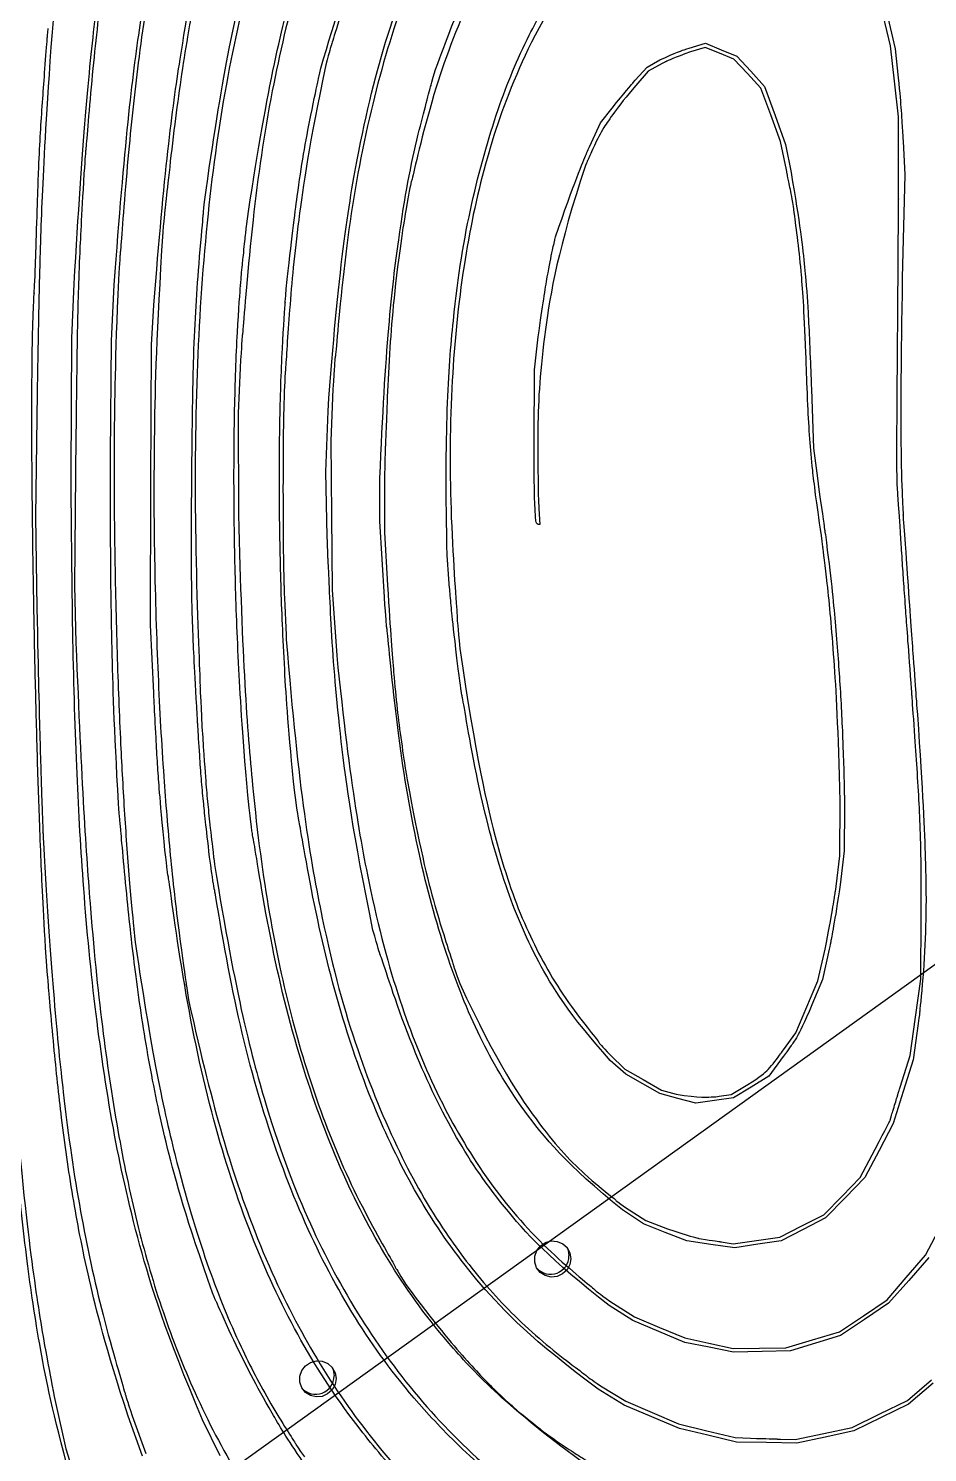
# Model space of a CAD drawing. Header units: millimetres. Extents: x -1640 to 0, y -1584 to 0.
# Drawn here: x -1495.4 to -1333.8, y -1451.5 to -1195.6 of the extents above; entities that cross this region are included whole.
import ezdxf

# ---------------------------------------------------------------- set-up
doc = ezdxf.new("R2010")
doc.units = ezdxf.units.MM

msp = doc.modelspace()

# ---------------------------------------------------------------- linework, layer by layer
at = {"color": 7, "linetype": 'Continuous'}
for p, q in [((-1639.34, -1584.03), (-797.39, -979.77)), ((-1340.41, -1198.66), (-1341.73, -1193.16)), ((-1340.89, -1193.58), (-1339.56, -1199.23)), ((-1376.62, -1199.07), (-1373.68, -1198.23)), ((-1373.75, -1198.98), (-1376.36, -1199.73)), ((-1371.16, -1200.02), (-1373.75, -1198.98)), ((-1373.68, -1198.23), (-1370.86, -1199.38)), ((-1368.57, -1201.06), (-1371.16, -1200.02)), ((-1370.86, -1199.38), (-1368.03, -1200.53)), ((-1339.68, -1205.05), (-1340.41, -1198.66)), ((-1339.56, -1199.23), (-1339.01, -1204.46)), ((-1386.3, -1204.87), (-1384.17, -1202.51)), ((-1384.17, -1202.51), (-1381.86, -1201.21)), ((-1381.47, -1201.85), (-1383.97, -1203.22)), ((-1366.14, -1203.67), (-1368.57, -1201.06)), ((-1368.03, -1200.53), (-1365.55, -1203.26)), ((-1383.97, -1203.22), (-1386.22, -1205.81)), ((-1363.71, -1206.29), (-1366.14, -1203.67)), ((-1365.55, -1203.26), (-1363.07, -1205.98)), ((-1338.95, -1211.44), (-1339.68, -1205.05)), ((-1361.95, -1211.09), (-1363.71, -1206.29)), ((-1363.07, -1205.98), (-1361.18, -1211.19)), ((-1392.53, -1212.54), (-1390.48, -1209.89)), ((-1394.19, -1216.05), (-1392.53, -1212.54)), ((-1360.18, -1215.89), (-1361.95, -1211.09)), ((-1361.18, -1211.19), (-1359.3, -1216.4)), ((-1338.98, -1224.96), (-1338.95, -1211.44)), ((-1359.14, -1220.94), (-1360.18, -1215.89)), ((-1359.3, -1216.4), (-1358.29, -1221.47)), ((-1338.16, -1215.79), (-1337.86, -1221.89)), ((-1337.86, -1221.89), (-1338.31, -1240.37)), ((-1487.6, -1251.2), (-1487.18, -1241.45)), ((-1480.48, -1251.67), (-1479.96, -1241.63)), ((-1473.25, -1252.44), (-1472.84, -1245.3)), ((-1487.69, -1275.78), (-1487.6, -1251.2)), ((-1404.42, -1256.93), (-1403.73, -1250.95)), ((-1480.62, -1272.33), (-1480.48, -1251.67)), ((-1473.36, -1277.6), (-1473.25, -1252.44)), ((-1457.33, -1256.56), (-1457.71, -1264.71)), ((-1404.47, -1270.02), (-1404.42, -1256.93)), ((-1493.82, -1261.04), (-1494.12, -1283.29)), ((-1440.65, -1260.38), (-1441.04, -1269.69)), ((-1354.63, -1260.39), (-1354.25, -1271.01)), ((-1457.71, -1264.71), (-1457.63, -1282.89)), ((-1441.93, -1275.23), (-1441.53, -1264.32)), ((-1486.86, -1268.91), (-1487.14, -1295.66)), ((-1441.04, -1269.69), (-1440.92, -1283.07)), ((-1354.25, -1271.01), (-1353.56, -1276.38)), ((-1441.66, -1286.86), (-1441.93, -1275.23)), ((-1432.23, -1284.1), (-1432.2, -1276.4)), ((-1431.36, -1275.67), (-1431.39, -1286.16)), ((-1473.47, -1302.76), (-1473.36, -1277.6)), ((-1403.63, -1281.86), (-1403.44, -1284.69)), ((-1494.12, -1283.29), (-1493.86, -1299.72)), ((-1440.92, -1283.07), (-1440.8, -1296.45)), ((-1431.41, -1297.76), (-1432.23, -1284.1)), ((-1403.44, -1284.69), (-1403.77, -1284.69)), ((-1431.39, -1286.16), (-1430.84, -1295.59)), ((-1487.14, -1295.66), (-1486.85, -1306)), ((-1440.8, -1296.45), (-1439.98, -1308.22)), ((-1472.87, -1314.97), (-1473.47, -1302.76)), ((-1349.51, -1344.23), (-1349.48, -1334.49)), ((-1348.69, -1335.52), (-1348.72, -1343.38)), ((-1348.72, -1343.38), (-1349.46, -1349.49)), ((-1350.19, -1349.77), (-1349.51, -1344.23)), ((-1334.97, -1366.41), (-1334.89, -1355.06)), ((-1353.48, -1366.69), (-1352.17, -1361)), ((-1351.43, -1361.04), (-1352.66, -1366.48)), ((-1352.66, -1366.48), (-1354.55, -1371.01)), ((-1335.94, -1373.26), (-1334.97, -1366.41)), ((-1355.46, -1371.37), (-1353.48, -1366.69)), ((-1357.44, -1376.06), (-1355.46, -1371.37)), ((-1336.91, -1380.11), (-1335.94, -1373.26)), ((-1359.67, -1379.14), (-1357.44, -1376.06)), ((-1335.42, -1374.38), (-1336.34, -1380.89)), ((-1390.83, -1380.03), (-1388.16, -1382.59)), ((-1388.02, -1383.5), (-1390.79, -1381.01)), ((-1359.7, -1380.33), (-1362.27, -1383.86)), ((-1338.68, -1385.81), (-1336.91, -1380.11)), ((-1336.34, -1380.89), (-1338.13, -1386.63)), ((-1388.16, -1382.59), (-1384.87, -1384.46)), ((-1384.95, -1385.24), (-1388.02, -1383.5)), ((-1384.87, -1384.46), (-1381.59, -1386.34)), ((-1362.27, -1383.86), (-1365.47, -1385.8)), ((-1381.88, -1386.99), (-1384.95, -1385.24)), ((-1378.65, -1387.84), (-1381.88, -1386.99)), ((-1381.59, -1386.34), (-1378.93, -1387.08)), ((-1369.04, -1387.14), (-1366.05, -1385.35)), ((-1365.47, -1385.8), (-1368.66, -1387.75)), ((-1338.13, -1386.63), (-1339.92, -1392.37)), ((-1375.42, -1388.69), (-1378.65, -1387.84)), ((-1372.04, -1388.22), (-1375.42, -1388.69)), ((-1368.66, -1387.75), (-1372.04, -1388.22)), ((-1371.22, -1387.45), (-1369.04, -1387.14)), ((-1339.92, -1392.37), (-1342.47, -1397.21)), ((-1345.87, -1402.06), (-1343.16, -1396.96)), ((-1342.47, -1397.21), (-1345.01, -1402.05)), ((-1349.13, -1405.4), (-1345.87, -1402.06)), ((-1345.01, -1402.05), (-1348.56, -1405.69)), ((-1388.06, -1407.43), (-1384.41, -1409.79)), ((-1352.4, -1408.74), (-1349.13, -1405.4)), ((-1348.56, -1405.69), (-1352.11, -1409.33)), ((-1384.8, -1410.37), (-1388.59, -1407.89)), ((-1384.41, -1409.79), (-1380.5, -1411.29)), ((-1356.36, -1410.77), (-1352.4, -1408.74)), ((-1352.11, -1409.33), (-1356.09, -1411.38)), ((-1380.91, -1411.92), (-1384.8, -1410.37)), ((-1377.03, -1413.47), (-1380.91, -1411.92)), ((-1360.32, -1412.79), (-1356.36, -1410.77)), ((-1356.09, -1411.38), (-1360.07, -1413.42)), ((-1334.11, -1416.02), (-1331.27, -1410.55)), ((-1372.72, -1414.09), (-1377.03, -1413.47)), ((-1368.42, -1414.7), (-1372.72, -1414.09)), ((-1370.51, -1413.67), (-1368.69, -1413.96)), ((-1368.69, -1413.96), (-1364.51, -1413.38)), ((-1364.25, -1414.06), (-1368.42, -1414.7)), ((-1364.51, -1413.38), (-1360.32, -1412.79)), ((-1360.07, -1413.42), (-1364.25, -1414.06)), ((-1337.58, -1420.02), (-1334.11, -1416.02)), ((-1333.52, -1416.42), (-1337.14, -1420.54)), ((-1341.04, -1424.02), (-1337.58, -1420.02)), ((-1337.14, -1420.54), (-1340.75, -1424.67)), ((-1386.76, -1427.74), (-1390.99, -1425.06)), ((-1390.85, -1424.3), (-1386.46, -1427.12)), ((-1345.3, -1426.89), (-1341.04, -1424.02)), ((-1340.75, -1424.67), (-1345.08, -1427.56)), ((-1382.08, -1429.72), (-1386.76, -1427.74)), ((-1386.46, -1427.12), (-1381.93, -1429)), ((-1349.56, -1429.77), (-1345.3, -1426.89)), ((-1345.08, -1427.56), (-1349.41, -1430.45)), ((-1377.4, -1431.7), (-1382.08, -1429.72)), ((-1381.93, -1429), (-1377.4, -1430.89)), ((-1354.41, -1431.21), (-1349.56, -1429.77)), ((-1349.41, -1430.45), (-1353.89, -1431.83)), ((-1377.4, -1430.89), (-1373.05, -1431.84)), ((-1373.01, -1432.57), (-1377.4, -1431.7)), ((-1373.05, -1431.84), (-1368.71, -1432.8)), ((-1368.62, -1433.44), (-1373.01, -1432.57)), ((-1368.71, -1432.8), (-1363.98, -1432.73)), ((-1363.98, -1432.73), (-1359.26, -1432.66)), ((-1359.26, -1432.66), (-1354.41, -1431.21)), ((-1353.89, -1431.83), (-1358.37, -1433.2)), ((-1363.5, -1433.32), (-1368.62, -1433.44)), ((-1358.37, -1433.2), (-1363.5, -1433.32)), ((-1388.3, -1442.95), (-1392.97, -1440.07)), ((-1392.53, -1439.49), (-1388, -1442.28)), ((-1337.35, -1442.12), (-1333.07, -1438.45)), ((-1332.74, -1439.05), (-1337.16, -1442.81)), ((-1490.51, -1442.52), (-1488.66, -1450.81)), ((-1383.32, -1445.05), (-1388.3, -1442.95)), ((-1388, -1442.28), (-1383.26, -1444.3)), ((-1342.32, -1444.54), (-1337.35, -1442.12)), ((-1337.16, -1442.81), (-1342.09, -1445.2)), ((-1474.89, -1452.13), (-1477.47, -1444.97)), ((-1476.74, -1444.9), (-1474.27, -1451.69)), ((-1460.91, -1452.07), (-1464.1, -1445.58)), ((-1378.35, -1447.14), (-1383.32, -1445.05)), ((-1383.26, -1444.3), (-1378.52, -1446.31)), ((-1347.3, -1446.96), (-1342.32, -1444.54)), ((-1342.09, -1445.2), (-1347.01, -1447.59)), ((-1378.52, -1446.31), (-1373.43, -1447.56)), ((-1373.23, -1448.37), (-1378.35, -1447.14)), ((-1373.43, -1447.56), (-1368.33, -1448.8)), ((-1368.11, -1449.6), (-1373.23, -1448.37)), ((-1357.56, -1449.15), (-1352.43, -1448.05)), ((-1352.43, -1448.05), (-1347.3, -1446.96)), ((-1347.01, -1447.59), (-1352.14, -1448.71)), ((-1488.66, -1450.81), (-1486.19, -1458.73)), ((-1368.33, -1448.8), (-1365.58, -1448.9)), ((-1362.69, -1449.71), (-1368.11, -1449.6)), ((-1357.27, -1449.82), (-1362.69, -1449.71)), ((-1360.2, -1449.07), (-1357.56, -1449.15)), ((-1352.14, -1448.71), (-1357.27, -1449.82))]:
    msp.add_line(p, q, dxfattribs=at)
at = {"color": 7, "linetype": 'Continuous', "lineweight": 25, "flags": 128}
for points in [[(-1397.87, -1416.65), (-1398.05, -1417.71), (-1398.57, -1418.66), (-1399.36, -1419.4), (-1400.35, -1419.84), (-1401.43, -1419.95), (-1402.47, -1419.7), (-1403.38, -1419.13), (-1404.03, -1418.29), (-1404.38, -1417.29), (-1404.37, -1416.22), (-1404.02, -1415.2), (-1403.35, -1414.34), (-1402.45, -1413.74), (-1401.4, -1413.46), (-1400.33, -1413.54), (-1399.34, -1413.95), (-1398.55, -1414.66), (-1398.04, -1415.6), (-1397.87, -1416.65)], [(-1398.63, -1414.56), (-1398.39, -1415.1), (-1398.22, -1416.16)], [(-1440.1, -1438.2), (-1440.28, -1439.26), (-1440.8, -1440.21), (-1441.6, -1440.95), (-1442.59, -1441.4), (-1443.66, -1441.5), (-1444.71, -1441.25), (-1445.61, -1440.68), (-1446.27, -1439.85), (-1446.61, -1438.84), (-1446.61, -1437.77), (-1446.25, -1436.75), (-1445.59, -1435.89), (-1444.68, -1435.29), (-1443.63, -1435.02), (-1442.56, -1435.09), (-1441.57, -1435.5), (-1440.78, -1436.22), (-1440.27, -1437.15), (-1440.1, -1438.2)], [(-1440.87, -1436.11), (-1440.62, -1436.65), (-1440.45, -1437.71)]]:
    msp.add_lwpolyline(points, dxfattribs=at)
at = {"color": 7, "linetype": 'Continuous', "lineweight": 25}
for centre in [(-1401.53, -1416.14), (-1443.76, -1437.7)]:
    msp.add_arc(centre, 3.31, 221.6398, 359.8019, dxfattribs=at)
at = {"color": 7, "linetype": 'Continuous'}
for points, knots in [([(-1463.73, -1226.7), (-1460.62, -1204.04), (-1456.02, -1183.27), (-1449.9, -1164.36), (-1442.24, -1147.24), (-1432.54, -1131.2), (-1421.12, -1117.04), (-1407.93, -1104.71), (-1412.46, -1108.69), (-1407.93, -1104.71)], [0, 0, 0, 0, 0.166889, 0.321848, 0.466431, 0.602483, 0.738204, 0.869713, 1, 1, 1, 1]), ([(-1487.18, -1241.45), (-1485.66, -1215.35), (-1483.46, -1192.37), (-1480.47, -1172.09), (-1476.62, -1154.11), (-1471.56, -1137.32), (-1465.34, -1122.15), (-1457.88, -1108.15), (-1460.47, -1112.77), (-1457.88, -1108.15)], [0, 0, 0, 0, 0.190155, 0.358016, 0.506863, 0.640165, 0.76715, 0.885574, 1, 1, 1, 1]), ([(-1479.96, -1241.63), (-1478.14, -1216.36), (-1475.43, -1193.85), (-1471.73, -1173.77), (-1466.95, -1155.79), (-1460.69, -1138.86), (-1453.04, -1123.49), (-1443.9, -1109.33), (-1447.06, -1113.98), (-1443.9, -1109.33)], [0, 0, 0, 0, 0.1828294, 0.3462992, 0.4933213, 0.6270496, 0.7566053, 0.8794972, 1, 1, 1, 1]), ([(-1442.82, -1202.68), (-1437.48, -1184.41), (-1430.32, -1167.58), (-1421.54, -1152.44), (-1411.33, -1139.21), (-1399.3, -1127.68), (-1386.12, -1118.8), (-1372.02, -1112.86), (-1376.81, -1114.65), (-1372.02, -1112.86)], [0, 0, 0, 0, 0.160199, 0.31377, 0.46049, 0.600263, 0.739454, 0.872099, 1, 1, 1, 1]), ([(-1417.25, -1114.21), (-1429.43, -1128.47), (-1439.78, -1144.66), (-1448.36, -1162.92), (-1455.18, -1183.39), (-1460.27, -1206.2), (-1463.63, -1231.01), (-1465.38, -1258.35), (-1465.56, -1288.33), (-1464.19, -1321.09), (-1464.75, -1310.17), (-1464.19, -1321.09)], [0, 0, 0, 0, 0.085175, 0.172645, 0.264647, 0.363253, 0.470303, 0.5852, 0.711064, 0.849007, 1, 1, 1, 1]), ([(-1464.28, -1121.6), (-1470.36, -1136.24), (-1475.39, -1152.4), (-1479.43, -1170.38), (-1481.95, -1185.97), (-1483.94, -1203.01), (-1485.41, -1221.64), (-1484.97, -1215.43), (-1485.41, -1221.64)], [0, 0, 0, 0, 0.1535524, 0.3178126, 0.4969416, 0.650684, 0.8178065, 1, 1, 1, 1]), ([(-1413.55, -1126.22), (-1424.36, -1139.14), (-1433.52, -1153.42), (-1441.11, -1169.3), (-1447.2, -1186.98), (-1452.04, -1207.65), (-1455.39, -1230.76), (-1457.33, -1256.56), (-1456.81, -1247.95), (-1457.33, -1256.56)], [0, 0, 0, 0, 0.119033, 0.239237, 0.364109, 0.49704, 0.64833, 0.815059, 1, 1, 1, 1]), ([(-1457.39, -1133.45), (-1463.9, -1148.98), (-1469.09, -1165.6), (-1473.15, -1184.19), (-1475.66, -1200.73), (-1477.65, -1219.44), (-1479.23, -1240.75), (-1478.75, -1233.64), (-1479.23, -1240.75)], [0, 0, 0, 0, 0.152187, 0.309888, 0.48246, 0.634476, 0.805612, 1, 1, 1, 1]), ([(-1445.21, -1133.05), (-1452.69, -1147.55), (-1458.79, -1163.23), (-1463.67, -1180.67), (-1466.75, -1196), (-1469.25, -1213.08), (-1471.25, -1232.19), (-1470.64, -1225.82), (-1471.25, -1232.19)], [0, 0, 0, 0, 0.157172, 0.319533, 0.494711, 0.646185, 0.813538, 1, 1, 1, 1]), ([(-1441.53, -1264.32), (-1439.73, -1239.15), (-1436.2, -1216.37), (-1430.95, -1195.98), (-1424, -1178), (-1414.87, -1161.74), (-1403.86, -1148.13), (-1390.97, -1137.15), (-1395.42, -1140.65), (-1390.97, -1137.15)], [0, 0, 0, 0, 0.179132, 0.342455, 0.491262, 0.627266, 0.758457, 0.881367, 1, 1, 1, 1]), ([(-1390.54, -1137.75), (-1402.56, -1147.83), (-1412.98, -1160.3), (-1421.79, -1175.11), (-1428.96, -1192.21), (-1434.7, -1212.54), (-1438.61, -1235.28), (-1440.65, -1260.38), (-1440.12, -1252), (-1440.65, -1260.38)], [0, 0, 0, 0, 0.113641, 0.231537, 0.35682, 0.492012, 0.646349, 0.815293, 1, 1, 1, 1]), ([(-1472.84, -1245.3), (-1470.98, -1221.32), (-1468.25, -1200.15), (-1464.58, -1181.32), (-1458.89, -1161.53), (-1451.59, -1143.61), (-1454.16, -1149.54), (-1451.59, -1143.61)], [0, 0, 0, 0, 0.230722, 0.435306, 0.618875, 0.81561, 1, 1, 1, 1]), ([(-1412.87, -1141.87), (-1419.69, -1150.67), (-1426.01, -1160.9), (-1431.71, -1172.28), (-1437.45, -1186.8), (-1441.93, -1202.08), (-1440.53, -1196.96), (-1441.93, -1202.08)], [0, 0, 0, 0, 0.164499, 0.342521, 0.531251, 0.763087, 1, 1, 1, 1]), ([(-1387.98, -1153.24), (-1398.47, -1162.57), (-1407.86, -1174.63), (-1415.85, -1188.84), (-1423.07, -1207.58), (-1427.44, -1227.6), (-1426.2, -1220.88), (-1427.44, -1227.6)], [0, 0, 0, 0, 0.16211, 0.33882, 0.527761, 0.761137, 1, 1, 1, 1]), ([(-1456.15, -1230.65), (-1452.64, -1206.89), (-1447.44, -1185.31), (-1442.24, -1170.19), (-1436.13, -1156.91), (-1438.26, -1161.3), (-1436.13, -1156.91)], [0, 0, 0, 0, 0.313481, 0.602475, 0.810326, 1, 1, 1, 1]), ([(-1420.11, -1290.35), (-1420.63, -1267.81), (-1419.27, -1246.73), (-1416.12, -1227.39), (-1411.24, -1210.04), (-1406.26, -1197.99), (-1400.3, -1187.48), (-1393.4, -1178.62), (-1385.61, -1171.57), (-1388.3, -1173.83), (-1385.61, -1171.57)], [0, 0, 0, 0, 0.17696, 0.342457, 0.495739, 0.636299, 0.737785, 0.831656, 0.918623, 1, 1, 1, 1]), ([(-1489.75, -1179.68), (-1491.57, -1200.26), (-1492.79, -1221.19), (-1493.24, -1233.16), (-1493.58, -1246.32), (-1493.82, -1261.04), (-1493.75, -1256.13), (-1493.82, -1261.04)], [0, 0, 0, 0, 0.253405, 0.510591, 0.657659, 0.819254, 1, 1, 1, 1]), ([(-1392.35, -1178.48), (-1401.1, -1190.05), (-1408.24, -1204.08), (-1413.72, -1220.37), (-1417.5, -1238.68), (-1419.6, -1259.81), (-1419.73, -1282.67), (-1417.84, -1307.01), (-1418.61, -1298.91), (-1417.84, -1307.01)], [0, 0, 0, 0, 0.106833, 0.223134, 0.350402, 0.489266, 0.647243, 0.817683, 1, 1, 1, 1]), ([(-1422.2, -1202.95), (-1420.02, -1196.95), (-1417.59, -1190.9), (-1415.8, -1186.83), (-1414.37, -1183.97), (-1414.86, -1184.92), (-1414.37, -1183.97)], [0, 0, 0, 0, 0.310709, 0.628153, 0.844183, 1, 1, 1, 1]), ([(-1493.96, -1232.97), (-1493.75, -1225.8), (-1493.51, -1219.63), (-1493.19, -1213.65), (-1492.85, -1208.55), (-1492.42, -1202.65), (-1491.87, -1195.56), (-1492.05, -1197.92), (-1491.87, -1195.56)], [0, 0, 0, 0, 0.191609, 0.356282, 0.51606, 0.65253, 0.810282, 1, 1, 1, 1]), ([(-1381.86, -1201.21), (-1379.04, -1199.9), (-1376.62, -1199.07), (-1377.43, -1199.33), (-1376.62, -1199.07)], [0, 0, 0, 0, 0.548451, 1, 1, 1, 1]), ([(-1376.36, -1199.73), (-1379.27, -1200.81), (-1381.47, -1201.85), (-1380.74, -1201.49), (-1381.47, -1201.85)], [0, 0, 0, 0, 0.560419, 1, 1, 1, 1]), ([(-1441.93, -1202.08), (-1444.95, -1216.45), (-1447.17, -1231.75), (-1448.45, -1245.23), (-1449.41, -1260.66), (-1449.13, -1255.51), (-1449.41, -1260.66)], [0, 0, 0, 0, 0.2479234, 0.509164, 0.7382743, 1, 1, 1, 1]), ([(-1449.04, -1242.33), (-1448.05, -1233.22), (-1447.08, -1225.48), (-1446.04, -1218.59), (-1444.6, -1210.84), (-1442.82, -1202.68), (-1443.43, -1205.39), (-1442.82, -1202.68)], [0, 0, 0, 0, 0.228258, 0.422532, 0.596108, 0.792248, 1, 1, 1, 1]), ([(-1432.2, -1276.4), (-1431.28, -1253.15), (-1428.84, -1231.52), (-1425.92, -1216.24), (-1422.2, -1202.95), (-1423.52, -1207.36), (-1422.2, -1202.95)], [0, 0, 0, 0, 0.313358, 0.606144, 0.814996, 1, 1, 1, 1]), ([(-1390.48, -1209.89), (-1388.13, -1207), (-1386.3, -1204.87), (-1386.92, -1205.58), (-1386.3, -1204.87)], [0, 0, 0, 0, 0.5704781, 1, 1, 1, 1]), ([(-1339.01, -1204.46), (-1338.74, -1207.31), (-1338.47, -1210.68), (-1338.16, -1215.79), (-1338.25, -1214.09), (-1338.16, -1215.79)], [0, 0, 0, 0, 0.252078, 0.549993, 1, 1, 1, 1]), ([(-1386.22, -1205.81), (-1389.7, -1209.96), (-1391.97, -1213.26), (-1393.49, -1216.19), (-1395.26, -1220.18), (-1394.69, -1218.85), (-1395.26, -1220.18)], [0, 0, 0, 0, 0.316215, 0.550617, 0.744239, 1, 1, 1, 1]), ([(-1400.62, -1233.02), (-1397.36, -1223.38), (-1394.19, -1216.05), (-1395.29, -1218.48), (-1394.19, -1216.05)], [0, 0, 0, 0, 0.560963, 1, 1, 1, 1]), ([(-1395.26, -1220.18), (-1400.18, -1235.07), (-1403.12, -1252.03), (-1404.02, -1266.54), (-1403.63, -1281.86), (-1403.85, -1276.76), (-1403.63, -1281.86)], [0, 0, 0, 0, 0.248848, 0.523019, 0.755011, 1, 1, 1, 1]), ([(-1485.41, -1221.64), (-1485.89, -1229.71), (-1486.23, -1236.74), (-1486.48, -1243.97), (-1486.62, -1250.59), (-1486.74, -1258.71), (-1486.86, -1268.91), (-1486.82, -1265.51), (-1486.86, -1268.91)], [0, 0, 0, 0, 0.170783, 0.31948, 0.472342, 0.612475, 0.78412, 1, 1, 1, 1]), ([(-1357.98, -1226.85), (-1358.13, -1225.98), (-1358.45, -1224.36), (-1359.14, -1220.94), (-1358.91, -1222.08), (-1359.14, -1220.94)], [0, 0, 0, 0, 0.14661, 0.421095, 1, 1, 1, 1]), ([(-1358.29, -1221.47), (-1356.71, -1230.52), (-1355.68, -1239.66), (-1355.29, -1245.35), (-1354.95, -1252.14), (-1354.63, -1260.39), (-1354.73, -1257.64), (-1354.63, -1260.39)], [0, 0, 0, 0, 0.234942, 0.470007, 0.61561, 0.789108, 1, 1, 1, 1]), ([(-1339.18, -1256.94), (-1339.11, -1247.66), (-1339.04, -1237.87), (-1339, -1230.76), (-1338.98, -1224.96), (-1338.99, -1226.9), (-1338.98, -1224.96)], [0, 0, 0, 0, 0.290079, 0.596465, 0.818608, 1, 1, 1, 1]), ([(-1466.04, -1277.78), (-1465.94, -1265.49), (-1465.75, -1255.65), (-1465.4, -1247.2), (-1464.74, -1237.58), (-1463.73, -1226.7), (-1464.09, -1230.32), (-1463.73, -1226.7)], [0, 0, 0, 0, 0.2403646, 0.4328747, 0.5982486, 0.786559, 1, 1, 1, 1]), ([(-1427.44, -1227.6), (-1427.74, -1229.57), (-1428.06, -1231.4), (-1427.95, -1230.79), (-1428.06, -1231.4)], [0, 0, 0, 0, 0.517572, 1, 1, 1, 1]), ([(-1355.63, -1253.87), (-1355.95, -1245.77), (-1356.44, -1239.1), (-1357.06, -1233.61), (-1357.98, -1226.85), (-1357.66, -1229.1), (-1357.98, -1226.85)], [0, 0, 0, 0, 0.298425, 0.544633, 0.748579, 1, 1, 1, 1]), ([(-1457.08, -1239.39), (-1456.93, -1238.05), (-1456.68, -1235.64), (-1456.15, -1230.65), (-1456.32, -1232.32), (-1456.15, -1230.65)], [0, 0, 0, 0, 0.153605, 0.429665, 1, 1, 1, 1]), ([(-1494.3, -1242.04), (-1494.22, -1240.65), (-1494.12, -1238.15), (-1493.96, -1232.97), (-1494.01, -1234.69), (-1493.96, -1232.97)], [0, 0, 0, 0, 0.153541, 0.42957, 1, 1, 1, 1]), ([(-1471.24, -1232.19), (-1472.39, -1250.3), (-1472.91, -1270.27), (-1472.81, -1291.25), (-1472.14, -1312.37), (-1471.23, -1328.51), (-1469.99, -1343.79), (-1468.44, -1357.81), (-1466.6, -1370.14), (-1467.25, -1366.03), (-1466.6, -1370.14)], [0, 0, 0, 0, 0.130946, 0.275235, 0.426829, 0.579643, 0.696596, 0.807588, 0.909686, 1, 1, 1, 1]), ([(-1428.06, -1231.4), (-1429.57, -1241.84), (-1430.64, -1254.09), (-1431.36, -1275.67), (-1431.21, -1268.47), (-1431.36, -1275.67)], [0, 0, 0, 0, 0.237118, 0.513714, 1, 1, 1, 1]), ([(-1403.73, -1250.95), (-1402.95, -1245.19), (-1402.02, -1239.55), (-1401.29, -1235.77), (-1400.62, -1233.02), (-1400.85, -1233.93), (-1400.62, -1233.02)], [0, 0, 0, 0, 0.319581, 0.633589, 0.845016, 1, 1, 1, 1]), ([(-1479.23, -1240.75), (-1479.83, -1255.1), (-1480.05, -1271.8), (-1479.93, -1289.91), (-1479.48, -1308.51), (-1478.91, -1322.86), (-1478.17, -1336.49), (-1477.27, -1348.95), (-1476.21, -1359.79), (-1476.58, -1356.18), (-1476.21, -1359.79)], [0, 0, 0, 0, 0.120397, 0.260397, 0.412306, 0.5684, 0.688945, 0.80355, 0.908476, 1, 1, 1, 1]), ([(-1455.74, -1335.65), (-1456.87, -1323.04), (-1457.72, -1308.89), (-1458.26, -1293.93), (-1458.49, -1278.9), (-1458.38, -1263.87), (-1457.92, -1250.42), (-1457.08, -1239.39), (-1457.39, -1243.07), (-1457.08, -1239.39)], [0, 0, 0, 0, 0.1315064, 0.2787267, 0.4341251, 0.5901323, 0.7459666, 0.8854627, 1, 1, 1, 1]), ([(-1338.3, -1240.37), (-1338.58, -1256.15), (-1338.59, -1269.28), (-1338.41, -1277.7), (-1338.07, -1284.43), (-1338.2, -1282.19), (-1338.07, -1284.43)], [0, 0, 0, 0, 0.357927, 0.655789, 0.846994, 1, 1, 1, 1]), ([(-1492.22, -1362.38), (-1492.75, -1353.51), (-1493.24, -1342.45), (-1493.69, -1329.8), (-1494.07, -1316.13), (-1494.38, -1302.03), (-1494.61, -1288.08), (-1494.75, -1275.6), (-1494.79, -1264.26), (-1494.74, -1254.56), (-1494.58, -1246.99), (-1494.3, -1242.04), (-1494.4, -1243.69), (-1494.3, -1242.04)], [0, 0, 0, 0, 0.0738735, 0.16584, 0.2710569, 0.3846737, 0.5018371, 0.6176925, 0.7213682, 0.8154975, 0.8960148, 0.9588607, 1, 1, 1, 1]), ([(-1447.53, -1332.91), (-1448.65, -1321.83), (-1449.49, -1308.97), (-1450.05, -1295.06), (-1450.31, -1280.83), (-1450.25, -1266.4), (-1449.83, -1253.29), (-1449.04, -1242.33), (-1449.33, -1245.98), (-1449.04, -1242.33)], [0, 0, 0, 0, 0.122949, 0.265189, 0.418733, 0.575547, 0.734567, 0.879108, 1, 1, 1, 1]), ([(-1352.85, -1286.69), (-1353.77, -1280.33), (-1354.45, -1274.87), (-1354.93, -1269.6), (-1355.32, -1262.67), (-1355.63, -1253.87), (-1355.54, -1256.8), (-1355.63, -1253.87)], [0, 0, 0, 0, 0.195212, 0.362221, 0.522711, 0.733049, 1, 1, 1, 1]), ([(-1339.2, -1277.59), (-1339.24, -1276.45), (-1339.26, -1274.29), (-1339.26, -1269.22), (-1339.24, -1263.44), (-1339.18, -1256.94), (-1339.2, -1259.1), (-1339.18, -1256.94)], [0, 0, 0, 0, 0.055163, 0.159927, 0.405329, 0.685491, 1, 1, 1, 1]), ([(-1449.41, -1260.66), (-1449.52, -1264.08), (-1449.59, -1269.07), (-1449.63, -1275.02), (-1449.63, -1281.31), (-1449.6, -1287.62), (-1449.53, -1292.94), (-1449.42, -1296.58), (-1449.46, -1295.37), (-1449.42, -1296.58)], [0, 0, 0, 0, 0.095307, 0.234156, 0.399642, 0.57485, 0.750395, 0.89859, 1, 1, 1, 1]), ([(-1487.99, -1455.42), (-1491.02, -1444.39), (-1493.62, -1431.43), (-1495.83, -1416.32), (-1497.64, -1398.86), (-1499.08, -1378.83), (-1500.15, -1356.44), (-1500.89, -1331.18), (-1501.31, -1302.82), (-1501.44, -1271.18), (-1501.42, -1281.73), (-1501.44, -1271.18)], [0, 0, 0, 0, 0.061929, 0.13345, 0.215965, 0.310801, 0.419228, 0.54014, 0.676493, 0.829409, 1, 1, 1, 1]), ([(-1403.77, -1284.69), (-1403.99, -1284.59), (-1404.17, -1284.21), (-1404.45, -1280.31), (-1404.47, -1270.02), (-1404.45, -1273.49), (-1404.47, -1270.02)], [0, 0, 0, 0, 0.016475, 0.044801, 0.30804, 1, 1, 1, 1]), ([(-1479.2, -1334.84), (-1479.99, -1320.9), (-1480.47, -1304.08), (-1480.64, -1288.97), (-1480.62, -1272.33), (-1480.64, -1277.88), (-1480.62, -1272.33)], [0, 0, 0, 0, 0.22333, 0.49247, 0.733927, 1, 1, 1, 1]), ([(-1464.1, -1445.58), (-1470.73, -1429.98), (-1476.18, -1412.47), (-1480.49, -1392.6), (-1483.75, -1369.95), (-1485.59, -1349.91), (-1486.84, -1327.68), (-1487.53, -1303.04), (-1487.69, -1275.78), (-1487.68, -1284.87), (-1487.69, -1275.78)], [0, 0, 0, 0, 0.098441, 0.204855, 0.322664, 0.455123, 0.57148, 0.700182, 0.842584, 1, 1, 1, 1]), ([(-1353.56, -1276.38), (-1352.76, -1282.24), (-1352.13, -1286.53), (-1352.34, -1285.1), (-1352.13, -1286.53)], [0, 0, 0, 0, 0.5763981, 1, 1, 1, 1]), ([(-1465.06, -1318.92), (-1465.54, -1310.52), (-1465.85, -1304.02), (-1466.02, -1298.01), (-1466.07, -1292.73), (-1466.07, -1286.21), (-1466.04, -1277.78), (-1466.05, -1280.59), (-1466.04, -1277.78)], [0, 0, 0, 0, 0.204555, 0.362769, 0.508707, 0.636971, 0.795232, 1, 1, 1, 1]), ([(-1338.64, -1286.04), (-1339.01, -1280.44), (-1339.21, -1277.59), (-1339.14, -1278.54), (-1339.21, -1277.59)], [0, 0, 0, 0, 0.662452, 1, 1, 1, 1]), ([(-1457.63, -1282.89), (-1456.99, -1309.14), (-1455.27, -1332.8), (-1452.41, -1354.07), (-1448.37, -1373.16), (-1442.84, -1391.05), (-1435.91, -1407.01), (-1427.53, -1421.28), (-1430.45, -1416.59), (-1427.53, -1421.28)], [0, 0, 0, 0, 0.182319, 0.347161, 0.496465, 0.632368, 0.762946, 0.884413, 1, 1, 1, 1]), ([(-1338.07, -1284.43), (-1337.64, -1290.37), (-1337.36, -1294.31), (-1337.46, -1293), (-1337.36, -1294.31)], [0, 0, 0, 0, 0.601066, 1, 1, 1, 1]), ([(-1433.45, -1357.59), (-1437.06, -1340.25), (-1439.63, -1321.17), (-1440.95, -1304.74), (-1441.66, -1286.86), (-1441.48, -1292.83), (-1441.66, -1286.86)], [0, 0, 0, 0, 0.248643, 0.518598, 0.749527, 1, 1, 1, 1]), ([(-1349.48, -1334.49), (-1349.77, -1321.27), (-1350.63, -1307.01), (-1351.63, -1296.21), (-1352.85, -1286.69), (-1352.42, -1289.86), (-1352.85, -1286.69)], [0, 0, 0, 0, 0.275376, 0.573294, 0.799619, 1, 1, 1, 1]), ([(-1352.13, -1286.53), (-1351.11, -1294.32), (-1350.21, -1303.63), (-1349.46, -1313.66), (-1348.88, -1325.31), (-1348.69, -1335.52), (-1348.73, -1332.12), (-1348.69, -1335.52)], [0, 0, 0, 0, 0.159879, 0.350356, 0.555092, 0.792413, 1, 1, 1, 1]), ([(-1336.72, -1313.21), (-1337.26, -1305.85), (-1337.67, -1300.24), (-1337.99, -1295.75), (-1338.31, -1291.06), (-1338.64, -1286.04), (-1338.53, -1287.71), (-1338.64, -1286.04)], [0, 0, 0, 0, 0.2707924, 0.4774077, 0.6426891, 0.8154906, 1, 1, 1, 1]), ([(-1418.14, -1310.64), (-1418.77, -1305.24), (-1419.22, -1301.15), (-1419.54, -1297.85), (-1419.84, -1294.3), (-1420.11, -1290.35), (-1420.02, -1291.66), (-1420.11, -1290.35)], [0, 0, 0, 0, 0.266397, 0.468567, 0.631195, 0.805692, 1, 1, 1, 1]), ([(-1337.36, -1294.31), (-1336.84, -1301.72), (-1336.37, -1308.34), (-1335.59, -1318.86), (-1335.85, -1315.35), (-1335.59, -1318.86)], [0, 0, 0, 0, 0.301603, 0.571238, 1, 1, 1, 1]), ([(-1449.42, -1296.58), (-1449.34, -1298.41), (-1449.22, -1300.94), (-1449.03, -1305.37), (-1449.09, -1303.9), (-1449.03, -1305.37)], [0, 0, 0, 0, 0.208153, 0.496336, 1, 1, 1, 1]), ([(-1430.84, -1295.59), (-1430.29, -1304.3), (-1429.76, -1311.37), (-1429.18, -1317.37), (-1428.37, -1323.85), (-1427.32, -1330.57), (-1427.68, -1328.33), (-1427.32, -1330.57)], [0, 0, 0, 0, 0.247979, 0.449463, 0.62083, 0.806473, 1, 1, 1, 1]), ([(-1493.86, -1299.72), (-1493.62, -1312.16), (-1493.3, -1324.68), (-1493.01, -1333.86), (-1492.71, -1341.88), (-1492.81, -1339.21), (-1492.71, -1341.88)], [0, 0, 0, 0, 0.294834, 0.591823, 0.809654, 1, 1, 1, 1]), ([(-1388.59, -1407.89), (-1398.62, -1399.77), (-1407.31, -1389.37), (-1414.66, -1376.63), (-1420.7, -1361.5), (-1425.65, -1343.02), (-1429.22, -1321.8), (-1431.41, -1297.76), (-1430.81, -1305.79), (-1431.41, -1297.76)], [0, 0, 0, 0, 0.105711, 0.216818, 0.337414, 0.470868, 0.627327, 0.803111, 1, 1, 1, 1]), ([(-1486.85, -1306), (-1485.84, -1331.74), (-1484.31, -1354.84), (-1482.18, -1375.56), (-1479.4, -1394.11), (-1475.9, -1410.74), (-1471.62, -1425.67), (-1465.48, -1441.42), (-1458.05, -1455.53), (-1449.23, -1468.39), (-1438.92, -1480.37), (-1442.45, -1476.45), (-1438.92, -1480.37)], [0, 0, 0, 0, 0.138615, 0.26331, 0.375494, 0.476648, 0.56835, 0.652291, 0.743717, 0.830023, 0.91442, 1, 1, 1, 1]), ([(-1449.03, -1305.37), (-1446.85, -1332.43), (-1442.77, -1356.85), (-1436.83, -1378.6), (-1429.02, -1397.64), (-1421.59, -1410.69), (-1413.02, -1422.02), (-1403.33, -1431.63), (-1392.53, -1439.49), (-1396.22, -1436.98), (-1392.53, -1439.49)], [0, 0, 0, 0, 0.1789027, 0.3423271, 0.4913995, 0.6276665, 0.7271272, 0.8212617, 0.9116242, 1, 1, 1, 1]), ([(-1417.84, -1307.01), (-1415.01, -1326.39), (-1411.3, -1342.74), (-1406.6, -1356.42), (-1399.6, -1369.56), (-1390.83, -1380.03), (-1393.92, -1376.66), (-1390.83, -1380.03)], [0, 0, 0, 0, 0.2462038, 0.457304, 0.6396284, 0.8276282, 1, 1, 1, 1]), ([(-1439.98, -1308.22), (-1437.53, -1331.97), (-1433.67, -1353.21), (-1428.38, -1371.98), (-1421.64, -1388.32), (-1413.01, -1402.87), (-1402.75, -1414.85), (-1390.85, -1424.3), (-1394.95, -1421.3), (-1390.85, -1424.3)], [0, 0, 0, 0, 0.182433, 0.347581, 0.496958, 0.632513, 0.76241, 0.883476, 1, 1, 1, 1]), ([(-1390.79, -1381.01), (-1398.26, -1372.71), (-1404.63, -1362.22), (-1409.92, -1349.51), (-1414.77, -1331.65), (-1418.14, -1310.64), (-1417.17, -1317.67), (-1418.14, -1310.64)], [0, 0, 0, 0, 0.145192, 0.304904, 0.48387, 0.72414, 1, 1, 1, 1]), ([(-1471.02, -1341.7), (-1471.51, -1336.45), (-1471.87, -1332.14), (-1472.17, -1328.04), (-1472.49, -1322.47), (-1472.87, -1314.97), (-1472.75, -1317.47), (-1472.87, -1314.97)], [0, 0, 0, 0, 0.196885, 0.358281, 0.511708, 0.719746, 1, 1, 1, 1]), ([(-1334.89, -1355.06), (-1334.87, -1348.03), (-1334.96, -1341.9), (-1335.21, -1335.56), (-1335.56, -1329.67), (-1336.05, -1322.41), (-1336.72, -1313.21), (-1336.49, -1316.27), (-1336.72, -1313.21)], [0, 0, 0, 0, 0.167687, 0.313784, 0.465367, 0.605968, 0.779809, 1, 1, 1, 1]), ([(-1462.82, -1344.48), (-1463.47, -1338.87), (-1463.93, -1334.59), (-1464.28, -1330.79), (-1464.64, -1325.79), (-1465.06, -1318.92), (-1464.92, -1321.21), (-1465.06, -1318.92)], [0, 0, 0, 0, 0.220184, 0.388079, 0.536656, 0.73184, 1, 1, 1, 1]), ([(-1335.58, -1318.86), (-1334.61, -1333.21), (-1334.08, -1345.02), (-1333.97, -1354.93), (-1334.4, -1365.02), (-1335.42, -1374.38), (-1335.04, -1371.26), (-1335.42, -1374.38)], [0, 0, 0, 0, 0.258837, 0.471618, 0.649816, 0.831245, 1, 1, 1, 1]), ([(-1464.19, -1321.09), (-1463.84, -1326.48), (-1463.53, -1330.8), (-1463.19, -1334.68), (-1462.68, -1339.57), (-1461.95, -1345.78), (-1462.2, -1343.71), (-1461.95, -1345.78)], [0, 0, 0, 0, 0.2177127, 0.3922926, 0.5495419, 0.7477463, 1, 1, 1, 1]), ([(-1427.32, -1330.57), (-1425.07, -1342.66), (-1422.67, -1352.72), (-1417.84, -1367.22), (-1419.56, -1362.42), (-1417.84, -1367.22)], [0, 0, 0, 0, 0.3240126, 0.5966856, 1, 1, 1, 1]), ([(-1392.97, -1440.07), (-1404.77, -1431.37), (-1415.21, -1420.62), (-1424.29, -1407.83), (-1432.02, -1392.98), (-1438.67, -1375.23), (-1443.84, -1355.2), (-1447.53, -1332.91), (-1446.44, -1340.37), (-1447.53, -1332.91)], [0, 0, 0, 0, 0.117917, 0.238585, 0.365011, 0.499824, 0.65242, 0.818623, 1, 1, 1, 1]), ([(-1462.3, -1422.76), (-1467.01, -1409.57), (-1470.87, -1395.62), (-1473.99, -1380.28), (-1476.02, -1366.82), (-1477.73, -1351.78), (-1479.2, -1334.84), (-1478.74, -1340.49), (-1479.2, -1334.84)], [0, 0, 0, 0, 0.156182, 0.317343, 0.491615, 0.642982, 0.811204, 1, 1, 1, 1]), ([(-1394.94, -1453.83), (-1408.43, -1444.06), (-1420.32, -1432.06), (-1430.58, -1417.84), (-1439.23, -1401.43), (-1446.53, -1381.89), (-1452.04, -1359.95), (-1455.74, -1335.65), (-1454.67, -1343.78), (-1455.74, -1335.65)], [0, 0, 0, 0, 0.120951, 0.243744, 0.371302, 0.506217, 0.657809, 0.821879, 1, 1, 1, 1]), ([(-1492.71, -1341.88), (-1491.3, -1366.13), (-1489.21, -1387.84), (-1486.4, -1407.2), (-1482.12, -1427.34), (-1476.74, -1444.9), (-1478.64, -1439.07), (-1476.74, -1444.9)], [0, 0, 0, 0, 0.231866, 0.440082, 0.627149, 0.82408, 1, 1, 1, 1]), ([(-1410.44, -1472.7), (-1424.47, -1460.83), (-1436.57, -1447.13), (-1446.81, -1431.43), (-1455.26, -1413.59), (-1462.28, -1392.41), (-1467.5, -1368.51), (-1471.02, -1341.7), (-1470, -1350.66), (-1471.02, -1341.7)], [0, 0, 0, 0, 0.123466, 0.246377, 0.3724, 0.505127, 0.654927, 0.818964, 1, 1, 1, 1]), ([(-1397.08, -1466.94), (-1411.82, -1456.56), (-1424.7, -1444.09), (-1435.76, -1429.45), (-1445.02, -1412.6), (-1452.84, -1392.49), (-1458.76, -1369.81), (-1462.82, -1344.48), (-1461.63, -1352.96), (-1462.82, -1344.48)], [0, 0, 0, 0, 0.12493, 0.249413, 0.376829, 0.510408, 0.660094, 0.822527, 1, 1, 1, 1]), ([(-1461.95, -1345.78), (-1458.14, -1369.42), (-1452.58, -1390.87), (-1445.29, -1410.12), (-1436.26, -1427.18), (-1424.94, -1442.68), (-1411.72, -1455.75), (-1396.61, -1466.4), (-1401.78, -1463.02), (-1396.61, -1466.4)], [0, 0, 0, 0, 0.167937, 0.323541, 0.468317, 0.604135, 0.739276, 0.870114, 1, 1, 1, 1]), ([(-1352.17, -1361), (-1350.92, -1354.63), (-1350.19, -1349.77), (-1350.42, -1351.39), (-1350.19, -1349.77)], [0, 0, 0, 0, 0.568628, 1, 1, 1, 1]), ([(-1349.46, -1349.49), (-1350.47, -1356.15), (-1351.43, -1361.04), (-1351.09, -1359.42), (-1351.43, -1361.04)], [0, 0, 0, 0, 0.574691, 1, 1, 1, 1]), ([(-1390.99, -1425.06), (-1401.57, -1416.88), (-1411.01, -1406.55), (-1419.24, -1394.18), (-1427.29, -1377.13), (-1433.45, -1357.59), (-1431.58, -1364.17), (-1433.45, -1357.59)], [0, 0, 0, 0, 0.163805, 0.33548, 0.517818, 0.749035, 1, 1, 1, 1]), ([(-1476.21, -1359.79), (-1473.06, -1381.06), (-1468.68, -1400.71), (-1463.13, -1418.55), (-1457.99, -1431.16), (-1452.2, -1442.44), (-1445.79, -1452.28), (-1448, -1449.04), (-1445.79, -1452.28)], [0, 0, 0, 0, 0.218154, 0.422659, 0.612606, 0.751226, 0.880321, 1, 1, 1, 1]), ([(-1477.47, -1444.97), (-1481.54, -1432.47), (-1484.88, -1419.28), (-1487.61, -1404.83), (-1489.39, -1392.2), (-1490.91, -1378.15), (-1492.22, -1362.38), (-1491.81, -1367.64), (-1492.22, -1362.38)], [0, 0, 0, 0, 0.156513, 0.318301, 0.49308, 0.644503, 0.812288, 1, 1, 1, 1]), ([(-1417.84, -1367.22), (-1411.14, -1381.57), (-1403.12, -1393.59), (-1395.94, -1401.3), (-1388.06, -1407.43), (-1390.76, -1405.47), (-1388.06, -1407.43)], [0, 0, 0, 0, 0.311767, 0.59621, 0.803561, 1, 1, 1, 1]), ([(-1466.6, -1370.14), (-1461.96, -1391.14), (-1455.72, -1410.3), (-1447.89, -1427.63), (-1438.49, -1443.1), (-1426.95, -1457.3), (-1413.69, -1469.44), (-1398.72, -1479.5), (-1403.82, -1476.3), (-1398.72, -1479.5)], [0, 0, 0, 0, 0.161317, 0.312712, 0.455642, 0.59185, 0.729532, 0.864659, 1, 1, 1, 1]), ([(-1354.54, -1371.01), (-1356.02, -1374.51), (-1357.06, -1376.57), (-1358.08, -1378.11), (-1359.7, -1380.33), (-1359.15, -1379.6), (-1359.7, -1380.33)], [0, 0, 0, 0, 0.355648, 0.571428, 0.743719, 1, 1, 1, 1]), ([(-1366.05, -1385.35), (-1363.86, -1383.98), (-1362.43, -1382.75), (-1361.28, -1381.36), (-1359.67, -1379.14), (-1360.2, -1379.88), (-1359.67, -1379.14)], [0, 0, 0, 0, 0.286126, 0.495132, 0.695753, 1, 1, 1, 1]), ([(-1378.93, -1387.08), (-1374.88, -1387.77), (-1371.22, -1387.45), (-1372.44, -1387.63), (-1371.22, -1387.45)], [0, 0, 0, 0, 0.528839, 1, 1, 1, 1]), ([(-1340.45, -1391.69), (-1340.45, -1391.67), (-1340.44, -1391.65), (-1340.43, -1391.59), (-1340.38, -1391.41), (-1340.24, -1390.91), (-1339.81, -1389.49), (-1338.68, -1385.81), (-1339.06, -1387.03), (-1338.68, -1385.81)], [0, 0, 0, 0, 0.0027039, 0.0065217, 0.0169464, 0.0466124, 0.1321628, 0.3735353, 1, 1, 1, 1]), ([(-1497.74, -1388.6), (-1496.43, -1404.36), (-1494.48, -1420.17), (-1492.61, -1431.93), (-1490.51, -1442.52), (-1491.24, -1438.99), (-1490.51, -1442.52)], [0, 0, 0, 0, 0.290174, 0.582795, 0.801535, 1, 1, 1, 1]), ([(-1343.16, -1396.96), (-1341.08, -1392.98), (-1340.58, -1391.99), (-1340.48, -1391.76), (-1340.46, -1391.71), (-1340.45, -1391.69), (-1340.45, -1391.7), (-1340.45, -1391.69)], [0, 0, 0, 0, 0.757103, 0.944667, 0.986733, 0.996384, 1, 1, 1, 1]), ([(-1380.5, -1411.29), (-1376.72, -1412.56), (-1374.47, -1413.09), (-1375.22, -1412.93), (-1374.47, -1413.09)], [0, 0, 0, 0, 0.633575, 1, 1, 1, 1]), ([(-1374.47, -1413.09), (-1372.17, -1413.42), (-1370.51, -1413.67), (-1371.07, -1413.59), (-1370.51, -1413.67)], [0, 0, 0, 0, 0.580467, 1, 1, 1, 1]), ([(-1446.04, -1453.16), (-1448.92, -1448.94), (-1452.17, -1443.52), (-1455.51, -1437.37), (-1459.23, -1429.84), (-1462.31, -1422.76), (-1461.3, -1425.13), (-1462.31, -1422.76)], [0, 0, 0, 0, 0.147999, 0.330975, 0.533608, 0.776581, 1, 1, 1, 1]), ([(-1427.53, -1421.28), (-1422.26, -1428.4), (-1416.2, -1435.5), (-1411.5, -1440.38), (-1407.34, -1444.09), (-1408.75, -1442.87), (-1407.34, -1444.09)], [0, 0, 0, 0, 0.2902083, 0.5957596, 0.8175884, 1, 1, 1, 1]), ([(-1407.34, -1444.09), (-1404.88, -1446.05), (-1402.85, -1447.69), (-1403.52, -1447.14), (-1402.85, -1447.69)], [0, 0, 0, 0, 0.545686, 1, 1, 1, 1]), ([(-1402.85, -1447.69), (-1401.27, -1448.86), (-1399.07, -1450.37), (-1395.17, -1452.86), (-1396.47, -1452.04), (-1395.17, -1452.86)], [0, 0, 0, 0, 0.211448, 0.500231, 1, 1, 1, 1]), ([(-1365.58, -1448.9), (-1362.52, -1449.01), (-1360.2, -1449.07), (-1360.97, -1449.05), (-1360.2, -1449.07)], [0, 0, 0, 0, 0.5692891, 1, 1, 1, 1])]:
    msp.add_open_spline(points, degree=3, knots=knots, dxfattribs=at)

doc.saveas('drawing.dxf')
